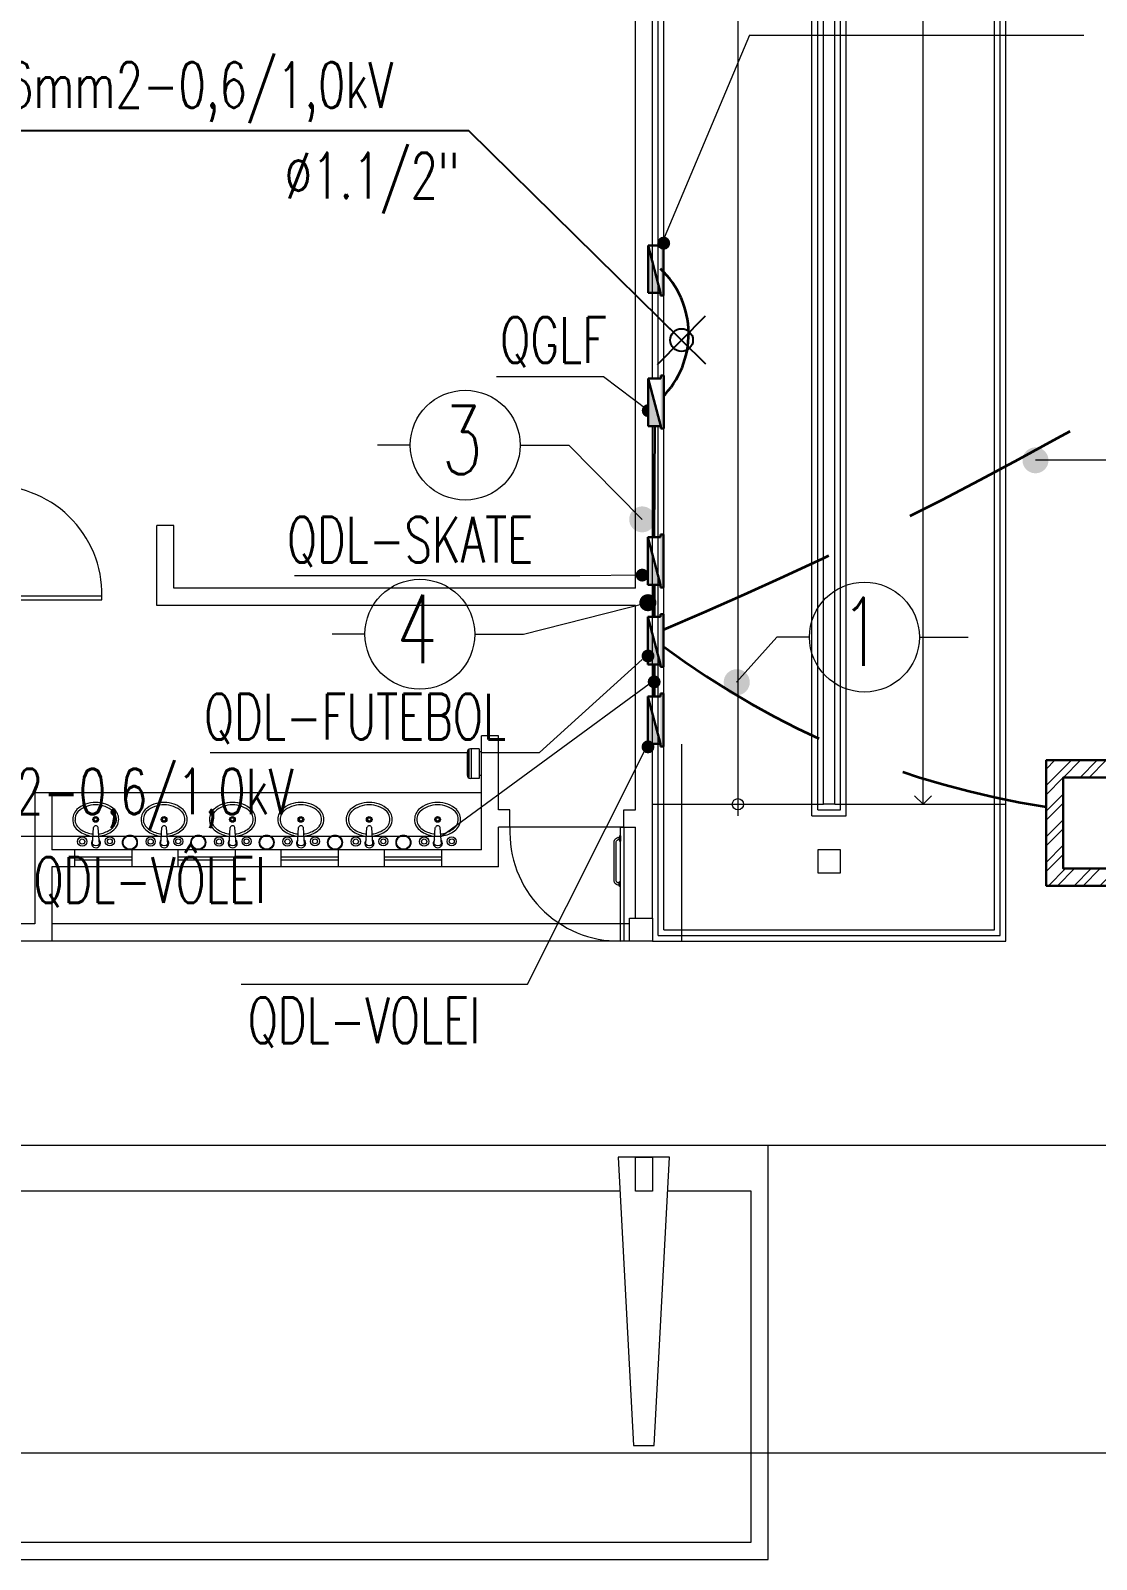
# Model space of a CAD drawing. Header units: millimetres. Extents: x 867 to 1330, y 209 to 507.
# Drawn here: x 1189.5 to 1198.86, y 432.35 to 445.76 of the extents above; entities that cross this region are included whole.
import ezdxf

# ---------------------------------------------------------------- set-up
doc = ezdxf.new("R2010")
doc.units = ezdxf.units.MM
doc.header["$LTSCALE"] = 5
doc.set_wipeout_variables(frame=1)
for name, pattern in [('ACAD_ISO07W100', [3, 0, -3]), ('HIDDEN', [9.525, 6.35, -3.175]), ('HIDDEN2', [4.7625, 3.175, -1.5875])]:
    doc.linetypes.add(name, pattern=pattern)
for name, color, linetype, lineweight in [('I-ARQ', 8, 'Continuous', 0), ('I-CAIXAS', 3, 'Continuous', 30), ('I-ELET_PISO', 5, 'HIDDEN', 35), ('I-LIN_CHAMADA', 9, 'Continuous', 9), ('I-TEXTOS', 2, 'Continuous', 25)]:
    doc.layers.add(name, color=color, linetype=linetype, lineweight=lineweight)
doc.styles.add('ROMANS', font='ROMANS.SHX', dxfattribs={"height": 0.25})
doc.styles.get("Standard").update_dxf_attribs({"font": 'arial.ttf'})
doc.dimstyles.new('STANDARD$7', dxfattribs={"dimscale": 1.5, "dimtxt": 0.7, "dimasz": 0.15, "dimexe": 0.1, "dimexo": 0.05, "dimgap": 0.1, "dimtad": 1, "dimdec": 3, "dimzin": 4, "dimdsep": 46, "dimtxsty": 'ROMANS', "dimblk": 'DOT', "dimblk1": 'DOTSMALL', "dimblk2": 'DOTSMALL', "dimsah": 1, "dimcen": 0, "dimdle": 0.15, "dimse1": 1, "dimse2": 1, "dimclrd": 7, "dimclre": 8, "dimclrt": 256, "dimaunit": 1, "dimadec": 0, "dimazin": 0, "dimtfac": 0.006667, "dimtdec": 3, "dimtix": 1, "dimtmove": 2, "dimatfit": 3, "dimldrblk": 'DOTSMALL', "dimfxl": 1, "dimtolj": 1, "dimtzin": 4, "dimarcsym": 0})

# ---------------------------------------------------------------- blocks, each defined once
blk = doc.blocks.new('QUADRO-DISTRIBUIÇÃO')
blk.add_wipeout([(-0.259, 0.091), (0.256, 0.091), (0.256, 0.061), (0.232, 0.061), (0.232, -0.061), (-0.232, -0.061), (-0.232, 0.061), (-0.259, 0.061)]).dxf.layer = 'I-CAIXAS'
at = {"layer": 'I-CAIXAS'}
blk.add_hatch(color=256, dxfattribs=at).paths.add_polyline_path([(-0.232, -0.061), (0.232, -0.061), (0.232, 0.061)])
for p, q in [((-0.259, 0.061), (-0.259, 0.091)), ((-0.259, 0.091), (0.256, 0.091)), ((-0.232, 0.061), (-0.259, 0.061)), ((-0.232, -0.061), (-0.232, 0.061)), ((0.232, 0.061), (-0.232, -0.061)), ((0.256, 0.061), (0.232, 0.061)), ((0.232, 0.061), (0.232, -0.061)), ((0.256, 0.091), (0.256, 0.061)), ((0.232, -0.061), (-0.232, -0.061)), ((0.232, -0.061), (-0.232, -0.061))]:
    blk.add_line(p, q, dxfattribs=at)
blk.add_solid([(0.256, 0.091), (-0.259, 0.091), (0.256, 0.061), (-0.259, 0.061)], dxfattribs=at)
blk = doc.blocks.new('CAIXA80X80')
at = {"layer": 'I-CAIXAS', "lineweight": 0}
h = blk.add_hatch(dxfattribs=at)
h.set_pattern_fill('STEEL', color=9, scale=0.05, style=0)
h.set_pattern_definition([(45, (0, 0), (-0.112253, 0.112253), []), (45, (0, 0.07938), (-0.112253, 0.112253), [])])
h.paths.add_polyline_path([(0.55, 0.55), (-0.55, 0.55), (-0.55, -0.55), (0.55, -0.55)])
h.paths.add_polyline_path([(0.4, -0.4), (-0.4, -0.4), (-0.4, 0.4), (0.4, 0.4)], flags=16)
at = {"layer": 'I-CAIXAS'}
for points in [[(-0.55, 0.55), (0.55, 0.55), (0.55, -0.55), (-0.55, -0.55)], [(-0.4, 0.4), (0.4, 0.4), (0.4, -0.4), (-0.4, -0.4)]]:
    blk.add_lwpolyline(points, close=True, dxfattribs=at)
blk = doc.blocks.new('DOT')
for p, q in [((0, -1.5), (0, 1.5)), ((1.5, 0), (-1.5, 0))]:
    blk.add_line(p, q)
blk.add_circle((0, 0), 0.5)
blk = doc.blocks.new('_Open90')
at = {"color": 0, "linetype": 'ByBlock', "lineweight": -2}
for p, q in [((0, 0), (-1, 0)), ((-0.5, 0.5), (0, 0)), ((0, 0), (-0.5, -0.5))]:
    blk.add_line(p, q, dxfattribs=at)

msp = doc.modelspace()

# ---------------------------------------------------------------- hatches: boundary and pattern name
at = {"layer": 'I-LIN_CHAMADA'}
for points in [[(1194.867, 442.427, -1), (1194.982, 442.427, -1)], [(1194.867, 442.427, -1), (1194.982, 442.427, -1)], [(1198.436, 441.991, 1), (1198.208, 441.991, 1)], [(1195.815, 440.044, 1), (1195.586, 440.044, 1)]]:
    msp.add_hatch(color=256, dxfattribs=at).paths.add_polyline_path(points)

# ---------------------------------------------------------------- linework, layer by layer
at = {"layer": 'I-ARQ'}
for p, q in [((1196.461, 442.384), (1196.461, 456.923)), ((1196.461, 442.384), (1196.461, 456.923)), ((1196.361, 442.384), (1196.361, 456.823)), ((1196.361, 442.384), (1196.361, 456.823)), ((1196.411, 442.384), (1196.411, 456.873)), ((1196.411, 442.384), (1196.411, 456.873)), ((1196.611, 442.384), (1196.611, 456.073)), ((1196.611, 442.384), (1196.611, 456.073)), ((1196.661, 442.384), (1196.661, 456.073)), ((1196.661, 442.384), (1196.661, 456.073)), ((1197.961, 437.873), (1197.961, 456.073)), ((1197.961, 437.873), (1197.961, 456.073)), ((1198.011, 437.823), (1198.011, 456.073)), ((1198.011, 437.823), (1198.011, 456.073)), ((1196.561, 442.384), (1196.561, 455.773)), ((1196.561, 442.384), (1196.561, 455.773)), ((1198.061, 438.973), (1198.061, 455.773)), ((1198.061, 438.973), (1198.061, 455.773)), ((1194.811, 442.384), (1194.811, 447.248)), ((1194.811, 440.868), (1194.811, 442.384)), ((1196.361, 438.873), (1196.361, 442.384)), ((1196.361, 438.873), (1196.361, 442.384)), ((1196.411, 438.923), (1196.411, 442.384)), ((1196.411, 438.923), (1196.411, 442.384)), ((1196.461, 438.973), (1196.461, 442.384)), ((1196.461, 438.973), (1196.461, 442.384)), ((1196.561, 438.973), (1196.561, 442.384)), ((1196.561, 438.973), (1196.561, 442.384)), ((1196.611, 438.923), (1196.611, 442.384)), ((1196.611, 438.923), (1196.611, 442.384)), ((1196.661, 438.873), (1196.661, 442.384)), ((1196.661, 438.873), (1196.661, 442.384)), ((1190.611, 440.718), (1190.611, 441.418)), ((1190.761, 441.418), (1190.611, 441.418)), ((1190.761, 440.868), (1190.761, 441.418)), ((1190.761, 440.868), (1190.761, 441.416)), ((1190.131, 440.798), (1189.131, 440.798)), ((1190.131, 440.768), (1190.131, 440.798)), ((1194.811, 440.868), (1190.761, 440.868)), ((1189.131, 440.768), (1190.131, 440.768)), ((1194.811, 440.718), (1190.611, 440.718)), ((1194.811, 438.923), (1194.811, 440.718)), ((1193.611, 439.573), (1193.461, 439.573)), ((1193.461, 438.573), (1193.461, 439.573)), ((1193.611, 438.923), (1193.611, 439.573)), ((1195.219, 437.773), (1195.219, 439.501)), ((1189.541, 439.073), (1189.541, 437.923)), ((1189.691, 439.073), (1189.541, 439.073)), ((1193.461, 439.073), (1189.691, 439.073)), ((1189.691, 439.073), (1189.691, 438.573)), ((1193.711, 438.923), (1193.611, 438.923)), ((1193.711, 438.773), (1193.711, 438.923)), ((1194.711, 438.773), (1194.711, 438.923)), ((1194.711, 438.923), (1194.811, 438.923)), ((1194.961, 438.973), (1196.461, 438.973)), ((1194.961, 438.973), (1196.461, 438.973)), ((1195.011, 437.823), (1195.011, 438.973)), ((1195.011, 437.823), (1195.011, 438.973)), ((1195.061, 437.873), (1195.061, 438.973)), ((1195.061, 437.873), (1195.061, 438.973)), ((1196.411, 438.923), (1196.611, 438.923)), ((1196.411, 438.923), (1196.611, 438.923)), ((1196.561, 438.973), (1196.461, 438.973)), ((1196.561, 438.973), (1196.461, 438.973)), ((1196.561, 438.973), (1198.061, 438.973)), ((1196.561, 438.973), (1198.061, 438.973)), ((1198.061, 437.773), (1198.061, 438.973)), ((1198.061, 437.773), (1198.061, 438.973)), ((1196.361, 438.873), (1196.661, 438.873)), ((1196.361, 438.873), (1196.661, 438.873)), ((1190.047, 438.624), (1190.056, 438.77)), ((1190.109, 438.624), (1190.098, 438.77)), ((1190.647, 438.624), (1190.656, 438.77)), ((1190.709, 438.624), (1190.698, 438.77)), ((1191.247, 438.624), (1191.256, 438.77)), ((1191.309, 438.624), (1191.298, 438.77)), ((1191.847, 438.624), (1191.856, 438.77)), ((1191.909, 438.624), (1191.898, 438.77)), ((1192.447, 438.624), (1192.456, 438.77)), ((1192.509, 438.624), (1192.498, 438.77)), ((1193.047, 438.624), (1193.056, 438.77)), ((1193.109, 438.624), (1193.098, 438.77)), ((1193.611, 438.423), (1193.611, 438.773)), ((1193.711, 438.773), (1193.611, 438.773)), ((1194.711, 438.773), (1193.711, 438.773)), ((1194.681, 437.773), (1194.681, 438.773)), ((1194.681, 438.773), (1194.711, 438.773)), ((1194.711, 438.773), (1194.811, 438.773)), ((1194.711, 438.773), (1194.711, 437.773)), ((1194.811, 437.973), (1194.811, 438.773)), ((1193.461, 438.573), (1189.691, 438.573)), ((1193.611, 438.423), (1189.691, 438.423)), ((1189.691, 438.423), (1189.691, 437.773)), ((1194.761, 437.773), (1194.761, 437.973)), ((1194.761, 437.973), (1194.961, 437.973)), ((1194.761, 437.773), (1194.761, 437.973)), ((1194.761, 437.973), (1194.961, 437.973)), ((1194.961, 437.973), (1194.961, 437.773)), ((1194.961, 437.973), (1194.961, 437.773)), ((1189.541, 437.923), (1189.156, 437.923)), ((1190.102, 437.923), (1189.691, 437.923)), ((1194.761, 437.923), (1190.102, 437.923)), ((1195.061, 437.873), (1197.961, 437.873)), ((1195.061, 437.873), (1197.961, 437.873)), ((1189.691, 437.773), (1189.156, 437.773)), ((1190.102, 437.773), (1189.691, 437.773)), ((1194.761, 437.773), (1190.102, 437.773)), ((1194.711, 437.773), (1194.681, 437.773)), ((1194.961, 437.773), (1194.761, 437.773)), ((1194.961, 437.773), (1194.761, 437.773)), ((1194.961, 437.773), (1198.061, 437.773)), ((1194.961, 437.773), (1198.061, 437.773)), ((1195.011, 437.823), (1198.011, 437.823)), ((1195.011, 437.823), (1198.011, 437.823)), ((1195.977, 435.978), (1181.794, 435.978)), ((1195.977, 432.348), (1195.977, 435.978)), ((1199.794, 435.978), (1195.977, 435.978)), ((1194.936, 435.878), (1194.786, 435.878)), ((1194.676, 435.578), (1189.095, 435.578)), ((1195.827, 435.578), (1195.095, 435.578)), ((1195.827, 432.498), (1195.827, 435.578)), ((1245.171, 433.28), (1180.62, 433.28)), ((1189.169, 432.498), (1195.827, 432.498)), ((1181.794, 432.348), (1195.977, 432.348))]:
    msp.add_line(p, q, dxfattribs=at)
at = {"layer": 'I-ARQ', "linetype": 'HIDDEN2'}
for p, q in [((1189.894, 438.423), (1189.894, 438.573)), ((1189.894, 438.513), (1190.394, 438.513)), ((1190.394, 438.573), (1190.394, 438.423)), ((1190.799, 438.423), (1190.799, 438.573)), ((1190.799, 438.513), (1191.299, 438.513)), ((1191.299, 438.573), (1191.299, 438.423)), ((1191.704, 438.423), (1191.704, 438.573)), ((1191.704, 438.513), (1192.204, 438.513)), ((1192.204, 438.573), (1192.204, 438.423)), ((1192.609, 438.423), (1192.609, 438.573)), ((1192.609, 438.513), (1193.109, 438.513)), ((1193.109, 438.573), (1193.109, 438.423)), ((1190.394, 438.483), (1189.894, 438.483)), ((1191.299, 438.483), (1190.799, 438.483)), ((1192.204, 438.483), (1191.704, 438.483)), ((1193.109, 438.483), (1192.609, 438.483))]:
    msp.add_line(p, q, dxfattribs=at)
at = {"layer": 'I-ARQ', "ltscale": 0.2}
for p, q in [((1196.611, 438.573), (1196.411, 438.573)), ((1196.411, 438.573), (1196.411, 438.373)), ((1196.611, 438.373), (1196.611, 438.573)), ((1196.411, 438.373), (1196.611, 438.373))]:
    msp.add_line(p, q, dxfattribs=at)
at = {"layer": 'I-ARQ'}
for points in [[(1197.336, 439.123), (1197.336, 446.873)], [(1197.336, 439.123), (1197.336, 446.873)], [(1195.711, 446.623), (1195.711, 442.384)], [(1195.711, 446.623), (1195.711, 442.384)], [(1195.711, 442.384), (1195.711, 438.873)], [(1195.711, 442.384), (1195.711, 438.873)], [(1194.625, 438.649), (1194.628, 438.657)], [(1194.625, 438.64), (1194.625, 438.649)], [(1194.628, 438.657), (1194.632, 438.664)], [(1194.632, 438.664), (1194.638, 438.671)], [(1194.638, 438.671), (1194.645, 438.676)], [(1194.643, 438.64), (1194.644, 438.646)], [(1194.644, 438.646), (1194.646, 438.651)], [(1194.645, 438.676), (1194.652, 438.68)], [(1194.646, 438.651), (1194.649, 438.656)], [(1194.649, 438.656), (1194.653, 438.659)], [(1194.652, 438.68), (1194.658, 438.681)], [(1194.653, 438.659), (1194.657, 438.662)], [(1194.657, 438.662), (1194.66, 438.663)], [(1194.663, 438.682), (1194.658, 438.681)], [(1194.66, 438.663), (1194.664, 438.663)], [(1194.663, 438.682), (1194.669, 438.682)], [(1194.664, 438.663), (1194.669, 438.663)], [(1194.669, 438.683), (1194.669, 438.684)], [(1194.669, 438.684), (1194.67, 438.684)], [(1194.669, 438.663), (1194.669, 438.683)], [(1194.669, 438.683), (1194.669, 438.683)], [(1194.669, 438.662), (1194.669, 438.663)], [(1194.67, 438.661), (1194.669, 438.662)], [(1194.669, 438.662), (1194.669, 438.662)], [(1194.67, 438.661), (1194.67, 438.684)], [(1194.67, 438.684), (1194.673, 438.684)], [(1194.67, 438.661), (1194.673, 438.661)], [(1194.674, 438.695), (1194.673, 438.695)], [(1194.673, 438.695), (1194.673, 438.694)], [(1194.673, 438.694), (1194.673, 438.673)], [(1194.673, 438.673), (1194.673, 438.651)], [(1194.673, 438.673), (1194.681, 438.673)], [(1194.673, 438.673), (1194.681, 438.673)], [(1194.673, 438.651), (1194.673, 438.65)], [(1194.673, 438.65), (1194.674, 438.65)], [(1194.674, 438.695), (1194.681, 438.695)], [(1194.674, 438.695), (1194.674, 438.695)], [(1194.674, 438.65), (1194.681, 438.65)], [(1194.674, 438.65), (1194.674, 438.65)], [(1194.679, 438.673), (1194.679, 438.673)], [(1194.681, 438.695), (1194.681, 438.65)], [(1194.625, 438.305), (1194.625, 438.64)], [(1194.643, 438.305), (1194.643, 438.64)], [(1194.625, 438.297), (1194.625, 438.305)], [(1194.628, 438.289), (1194.625, 438.297)], [(1194.632, 438.282), (1194.628, 438.289)], [(1194.638, 438.275), (1194.632, 438.282)], [(1194.645, 438.27), (1194.638, 438.275)], [(1194.644, 438.3), (1194.643, 438.305)], [(1194.646, 438.295), (1194.644, 438.3)], [(1194.652, 438.266), (1194.645, 438.27)], [(1194.649, 438.29), (1194.646, 438.295)], [(1194.653, 438.286), (1194.649, 438.29)], [(1194.661, 438.264), (1194.652, 438.266)], [(1194.658, 438.284), (1194.653, 438.286)], [(1194.664, 438.283), (1194.658, 438.284)], [(1194.669, 438.264), (1194.661, 438.264)], [(1194.664, 438.283), (1194.669, 438.283)], [(1194.669, 438.284), (1194.67, 438.285)], [(1194.669, 438.283), (1194.669, 438.284)], [(1194.669, 438.284), (1194.669, 438.284)], [(1194.669, 438.263), (1194.669, 438.283)], [(1194.669, 438.262), (1194.669, 438.263)], [(1194.669, 438.263), (1194.669, 438.263)], [(1194.67, 438.262), (1194.669, 438.262)], [(1194.67, 438.262), (1194.67, 438.285)], [(1194.67, 438.285), (1194.673, 438.285)], [(1194.67, 438.262), (1194.673, 438.262)], [(1194.673, 438.295), (1194.673, 438.296)], [(1194.673, 438.296), (1194.674, 438.296)], [(1194.673, 438.273), (1194.673, 438.295)], [(1194.673, 438.252), (1194.673, 438.273)], [(1194.673, 438.273), (1194.681, 438.273)], [(1194.673, 438.273), (1194.681, 438.273)], [(1194.673, 438.251), (1194.673, 438.252)], [(1194.674, 438.251), (1194.673, 438.251)], [(1194.674, 438.296), (1194.681, 438.296)], [(1194.674, 438.296), (1194.674, 438.296)], [(1194.674, 438.251), (1194.681, 438.251)], [(1194.674, 438.251), (1194.674, 438.251)], [(1194.679, 438.273), (1194.679, 438.273)], [(1194.681, 438.251), (1194.681, 438.296)], [(1194.977, 433.348), (1195.111, 435.878), (1194.661, 435.878), (1194.794, 433.348), (1194.977, 433.348)]]:
    msp.add_lwpolyline(points, dxfattribs=at)
msp.add_lwpolyline([(1194.961, 435.878), (1194.961, 435.578), (1194.811, 435.578), (1194.811, 435.878)], close=True, dxfattribs=at)
for centre, radius in [((1195.711, 438.973), 0.05), ((1195.711, 438.973), 0.05), ((1190.076, 438.84), 0.0248), ((1190.076, 438.84), 0.0188), ((1190.076, 438.84), 0.0146), ((1190.676, 438.84), 0.0248), ((1190.676, 438.84), 0.0188), ((1190.676, 438.84), 0.0146), ((1191.276, 438.84), 0.0248), ((1191.276, 438.84), 0.0188), ((1191.276, 438.84), 0.0146), ((1191.876, 438.84), 0.0248), ((1191.876, 438.84), 0.0188), ((1191.876, 438.84), 0.0146), ((1192.476, 438.84), 0.0248), ((1192.476, 438.84), 0.0188), ((1192.476, 438.84), 0.0146), ((1193.076, 438.84), 0.0248), ((1193.076, 438.84), 0.0188), ((1193.076, 438.84), 0.0146), ((1189.958, 438.646), 0.0406), ((1189.958, 438.646), 0.0228), ((1190.2, 438.648), 0.0398), ((1190.2, 438.648), 0.0218), ((1190.558, 438.646), 0.0406), ((1190.558, 438.646), 0.0228), ((1190.8, 438.648), 0.0398), ((1190.8, 438.648), 0.0218), ((1191.158, 438.646), 0.0406), ((1191.158, 438.646), 0.0228), ((1191.4, 438.648), 0.0398), ((1191.4, 438.648), 0.0218), ((1191.758, 438.646), 0.0406), ((1191.758, 438.646), 0.0228), ((1192, 438.648), 0.0398), ((1192, 438.648), 0.0218), ((1192.358, 438.646), 0.0406), ((1192.358, 438.646), 0.0228), ((1192.6, 438.648), 0.0398), ((1192.6, 438.648), 0.0218), ((1192.958, 438.646), 0.0406), ((1192.958, 438.646), 0.0228), ((1193.2, 438.648), 0.0398), ((1193.2, 438.648), 0.0218)]:
    msp.add_circle(centre, radius, dxfattribs=at)
at = {"layer": 'I-ARQ', "linetype": 'Continuous', "ltscale": 2.5}
for centre, radius in [((1190.376, 438.638), 0.065), ((1190.376, 438.638), 0.0599), ((1190.976, 438.638), 0.065), ((1190.976, 438.638), 0.0599), ((1191.576, 438.638), 0.065), ((1191.576, 438.638), 0.0599), ((1192.176, 438.638), 0.065), ((1192.176, 438.638), 0.0599), ((1192.776, 438.638), 0.065), ((1192.776, 438.638), 0.0599)]:
    msp.add_circle(centre, radius, dxfattribs=at)
at = {"layer": 'I-ARQ'}
for centre, radius, start, end in [((1189.175, 440.813), 0.956, 359.1118, 92.6331), ((1189.997, 438.84), 0.123, 135.6181, 185.5476), ((1189.997, 438.84), 0.103, 135.9979, 185.422), ((1190.074, 438.74), 0.249, 89.5162, 131.6756), ((1190.074, 438.74), 0.228, 89.5162, 131.4959), ((1190.078, 438.74), 0.249, 48.3244, 90.4838), ((1190.078, 438.74), 0.228, 48.5041, 90.4838), ((1190.155, 438.84), 0.103, 354.578, 44.0021), ((1190.155, 438.84), 0.123, 354.4524, 44.3819), ((1190.597, 438.84), 0.123, 135.6181, 185.5476), ((1190.597, 438.84), 0.103, 135.9979, 185.422), ((1190.674, 438.74), 0.249, 89.5162, 131.6756), ((1190.674, 438.74), 0.228, 89.5162, 131.4959), ((1190.678, 438.74), 0.249, 48.3244, 90.4838), ((1190.678, 438.74), 0.228, 48.5041, 90.4838), ((1190.755, 438.84), 0.103, 354.578, 44.0021), ((1190.755, 438.84), 0.123, 354.4524, 44.3819), ((1191.197, 438.84), 0.123, 135.6181, 185.5476), ((1191.197, 438.84), 0.103, 135.9979, 185.422), ((1191.274, 438.74), 0.249, 89.5162, 131.6756), ((1191.274, 438.74), 0.228, 89.5162, 131.4959), ((1191.278, 438.74), 0.249, 48.3244, 90.4838), ((1191.278, 438.74), 0.228, 48.5041, 90.4838), ((1191.355, 438.84), 0.103, 354.578, 44.0021), ((1191.355, 438.84), 0.123, 354.4524, 44.3819), ((1191.797, 438.84), 0.123, 135.6181, 185.5476), ((1191.797, 438.84), 0.103, 135.9979, 185.422), ((1191.874, 438.74), 0.249, 89.5162, 131.6756), ((1191.874, 438.74), 0.228, 89.5162, 131.4959), ((1191.878, 438.74), 0.249, 48.3244, 90.4838), ((1191.878, 438.74), 0.228, 48.5041, 90.4838), ((1191.955, 438.84), 0.103, 354.578, 44.0021), ((1191.955, 438.84), 0.123, 354.4524, 44.3819), ((1192.397, 438.84), 0.123, 135.6181, 185.5476), ((1192.397, 438.84), 0.103, 135.9979, 185.422), ((1192.474, 438.74), 0.249, 89.5162, 131.6756), ((1192.474, 438.74), 0.228, 89.5162, 131.4959), ((1192.478, 438.74), 0.249, 48.3244, 90.4838), ((1192.478, 438.74), 0.228, 48.5041, 90.4838), ((1192.555, 438.84), 0.103, 354.578, 44.0021), ((1192.555, 438.84), 0.123, 354.4524, 44.3819), ((1192.997, 438.84), 0.123, 135.6181, 185.5476), ((1192.997, 438.84), 0.103, 135.9979, 185.422), ((1193.074, 438.74), 0.249, 89.5162, 131.6756), ((1193.074, 438.74), 0.228, 89.5162, 131.4959), ((1193.078, 438.74), 0.249, 48.3244, 90.4838), ((1193.078, 438.74), 0.228, 48.5041, 90.4838), ((1193.155, 438.84), 0.103, 354.578, 44.0021), ((1193.155, 438.84), 0.123, 354.4524, 44.3819), ((1190.002, 438.843), 0.129, 186.8233, 215.4768), ((1190.002, 438.843), 0.109, 186.9427, 215.1953), ((1190.018, 438.865), 0.135, 218.7467, 239.4245), ((1190.077, 438.762), 0.0225, 22.02, 157.98), ((1190.133, 438.865), 0.135, 300.5755, 321.2533), ((1190.149, 438.843), 0.109, 324.8047, 353.0573), ((1190.149, 438.843), 0.129, 324.5232, 353.1767), ((1190.602, 438.843), 0.129, 186.8233, 215.4768), ((1190.602, 438.843), 0.109, 186.9427, 215.1953), ((1190.618, 438.865), 0.135, 218.7467, 239.4245), ((1190.677, 438.762), 0.0225, 22.02, 157.98), ((1190.733, 438.865), 0.135, 300.5755, 321.2533), ((1190.749, 438.843), 0.109, 324.8047, 353.0573), ((1190.749, 438.843), 0.129, 324.5232, 353.1767), ((1191.202, 438.843), 0.129, 186.8233, 215.4768), ((1191.202, 438.843), 0.109, 186.9427, 215.1953), ((1191.218, 438.865), 0.135, 218.7467, 239.4245), ((1191.277, 438.762), 0.0225, 22.02, 157.98), ((1191.333, 438.865), 0.135, 300.5755, 321.2533), ((1191.349, 438.843), 0.109, 324.8047, 353.0573), ((1191.349, 438.843), 0.129, 324.5232, 353.1767), ((1191.802, 438.843), 0.129, 186.8233, 215.4768), ((1191.802, 438.843), 0.109, 186.9427, 215.1953), ((1191.818, 438.865), 0.135, 218.7467, 239.4245), ((1191.877, 438.762), 0.0225, 22.02, 157.98), ((1191.933, 438.865), 0.135, 300.5755, 321.2533), ((1191.949, 438.843), 0.109, 324.8047, 353.0573), ((1191.949, 438.843), 0.129, 324.5232, 353.1767), ((1192.402, 438.843), 0.129, 186.8233, 215.4768), ((1192.402, 438.843), 0.109, 186.9427, 215.1953), ((1192.418, 438.865), 0.135, 218.7467, 239.4245), ((1192.477, 438.762), 0.0225, 22.02, 157.98), ((1192.533, 438.865), 0.135, 300.5755, 321.2533), ((1192.549, 438.843), 0.109, 324.8047, 353.0573), ((1192.549, 438.843), 0.129, 324.5232, 353.1767), ((1193.002, 438.843), 0.129, 186.8233, 215.4768), ((1193.002, 438.843), 0.109, 186.9427, 215.1953), ((1193.018, 438.865), 0.135, 218.7467, 239.4245), ((1193.077, 438.762), 0.0225, 22.02, 157.98), ((1193.133, 438.865), 0.135, 300.5755, 321.2533), ((1193.149, 438.843), 0.109, 324.8047, 353.0573), ((1193.149, 438.843), 0.129, 324.5232, 353.1767), ((1190.018, 438.865), 0.155, 218.5159, 239.275), ((1190.074, 438.941), 0.249, 237.2625, 264.855), ((1190.074, 438.941), 0.229, 237.172, 264.7119), ((1190.078, 438.632), 0.0405, 135.9756, 47.3975), ((1190.077, 438.941), 0.229, 276.2293, 302.828), ((1190.077, 438.941), 0.249, 276.0812, 302.7375), ((1190.133, 438.865), 0.155, 300.725, 321.4841), ((1190.618, 438.865), 0.155, 218.5159, 239.275), ((1190.674, 438.941), 0.249, 237.2625, 264.855), ((1190.674, 438.941), 0.229, 237.172, 264.7119), ((1190.678, 438.632), 0.0405, 135.9756, 47.3975), ((1190.677, 438.941), 0.229, 276.2293, 302.828), ((1190.677, 438.941), 0.249, 276.0812, 302.7375), ((1190.733, 438.865), 0.155, 300.725, 321.4841), ((1191.218, 438.865), 0.155, 218.5159, 239.275), ((1191.274, 438.941), 0.249, 237.2625, 264.855), ((1191.274, 438.941), 0.229, 237.172, 264.7119), ((1191.278, 438.632), 0.0405, 135.9756, 47.3975), ((1191.277, 438.941), 0.229, 276.2293, 302.828), ((1191.277, 438.941), 0.249, 276.0812, 302.7375), ((1191.333, 438.865), 0.155, 300.725, 321.4841), ((1191.818, 438.865), 0.155, 218.5159, 239.275), ((1191.874, 438.941), 0.249, 237.2625, 264.855), ((1191.874, 438.941), 0.229, 237.172, 264.7119), ((1191.878, 438.632), 0.0405, 135.9756, 47.3975), ((1191.877, 438.941), 0.229, 276.2293, 302.828), ((1191.877, 438.941), 0.249, 276.0812, 302.7375), ((1191.933, 438.865), 0.155, 300.725, 321.4841), ((1192.418, 438.865), 0.155, 218.5159, 239.275), ((1192.474, 438.941), 0.249, 237.2625, 264.855), ((1192.474, 438.941), 0.229, 237.172, 264.7119), ((1192.478, 438.632), 0.0405, 135.9756, 47.3975), ((1192.477, 438.941), 0.229, 276.2293, 302.828), ((1192.477, 438.941), 0.249, 276.0812, 302.7375), ((1192.533, 438.865), 0.155, 300.725, 321.4841), ((1193.018, 438.865), 0.155, 218.5159, 239.275), ((1193.074, 438.941), 0.249, 237.2625, 264.855), ((1193.074, 438.941), 0.229, 237.172, 264.7119), ((1193.078, 438.632), 0.0405, 135.9756, 47.3975), ((1193.077, 438.941), 0.229, 276.2293, 302.828), ((1193.077, 438.941), 0.249, 276.0812, 302.7375), ((1193.133, 438.865), 0.155, 300.725, 321.4841), ((1194.666, 438.729), 0.956, 177.3669, 270.8882), ((1190.078, 438.661), 0.0483, 230.0629, 309.9371), ((1190.678, 438.661), 0.0483, 230.0629, 309.9371), ((1191.278, 438.661), 0.0483, 230.0629, 309.9371), ((1191.878, 438.661), 0.0483, 230.0629, 309.9371), ((1192.478, 438.661), 0.0483, 230.0629, 309.9371), ((1193.078, 438.661), 0.0483, 230.0629, 309.9371)]:
    msp.add_arc(centre, radius, start, end, dxfattribs=at)
at = {"layer": 'I-ELET_PISO', "ltscale": 0.05}
msp.add_arc((1110.134, 433.482, -446), 91.32, 6.37037, 14.42754, dxfattribs=at)
at = {"layer": 'I-LIN_CHAMADA'}
for p, q in [((1195.813, 445.72), (1198.747, 445.72)), ((1193.594, 442.727), (1194.532, 442.727)), ((1194.532, 442.727), (1194.925, 442.427)), ((1192.836, 442.124), (1192.548, 442.124)), ((1193.8, 442.124), (1194.227, 442.124)), ((1194.227, 442.124), (1194.871, 441.473)), ((1199.091, 441.991), (1198.322, 441.991)), ((1191.819, 440.98), (1194.324, 440.98)), ((1192.438, 440.465), (1192.15, 440.465)), ((1193.402, 440.465), (1193.83, 440.465)), ((1196.051, 440.44), (1195.7, 440.044)), ((1196.339, 440.44), (1196.051, 440.44)), ((1197.303, 440.44), (1197.731, 440.44)), ((1191.079, 439.428), (1193.97, 439.428)), ((1193.111, 438.691), (1186.611, 438.691)), ((1191.353, 437.395), (1193.864, 437.395))]:
    msp.add_line(p, q, dxfattribs=at)
for centre in [(1193.318, 442.124), (1192.92, 440.465), (1196.821, 440.44)]:
    msp.add_circle(centre, 0.482, dxfattribs=at)

# ---------------------------------------------------------------- block references
at = {"layer": 'I-ARQ', "xscale": 0.15, "yscale": 0.15, "zscale": 0.15, "rotation": 270.0000002751138}
msp.add_blockref('_Open90', (1197.336, 438.973), dxfattribs=at)
msp.add_blockref('_Open90', (1197.336, 438.973), dxfattribs=at)
at = {"layer": 'I-CAIXAS', "xscale": 0.900000000372529, "yscale": 0.900000000372529, "zscale": 0.900000000372529, "rotation": 270}
for p in [(1194.977, 443.668), (1194.976, 441.107), (1194.976, 440.409), (1194.976, 439.711)]:
    msp.add_blockref('QUADRO-DISTRIBUIÇÃO', p, dxfattribs=at)
at = {"layer": 'I-CAIXAS', "rotation": 180}
msp.add_blockref('CAIXA80X80', (1198.966, 438.809), dxfattribs=at)

# ---------------------------------------------------------------- texts
at = {"layer": 'I-TEXTOS', "style": 'ROMANS', "width": 0.7}
for s, height, p in [('3n16(16)Tn16mm2-0,6/1,0kV', 0.4, (1186.866, 445.084, -446)), ('%%C1.1/2"', 0.4, (1191.734, 444.289, -446)), ('QGLF', 0.4, (1193.625, 442.847)), ('3', 0.6, (1193.111, 441.87)), ('QDL-SKATE', 0.4, (1191.754, 441.095)), ('4', 0.6, (1192.713, 440.211)), ('1', 0.6, (1196.614, 440.187)), ('QDL-FUTEBOL', 0.4, (1191.026, 439.543)), ('3n4(4)Tn4mm2-0,6/1,0kV', 0.4, (1186.712, 438.885)), ('%%C1"          QDL-VÔLEI', 0.4, (1186.712, 438.108)), ('QDL-VOLEI', 0.4, (1191.41, 436.878))]:
    msp.add_text(s, height=height, dxfattribs=at).set_placement(p)

# ---------------------------------------------------------------- next in the draw order: hatches: boundary and pattern name
at = {"layer": 'I-LIN_CHAMADA'}
for points in [[(1195.002, 443.896, -1), (1195.117, 443.896, -1)], [(1194.757, 441.473, -1), (1194.985, 441.473, -1)], [(1194.814, 440.984, -1), (1194.928, 440.984, -1)], [(1194.865, 440.274, -1), (1194.979, 440.274, -1)], [(1194.919, 440.047, -1), (1195.033, 440.047, -1)], [(1194.865, 439.477, -1), (1194.979, 439.477, -1)]]:
    msp.add_hatch(color=256, dxfattribs=at).paths.add_polyline_path(points)
h = msp.add_hatch(color=256, dxfattribs=at)
edge = h.paths.add_edge_path()
edge.add_arc((1194.921, 440.742), 0.075, 0, 360)

# ---------------------------------------------------------------- next in the draw order: linework, layer by layer
at = {"layer": 'I-ARQ'}
for p, q in [((1195.011, 442.384), (1195.011, 455.773)), ((1195.011, 442.384), (1195.011, 455.773)), ((1195.061, 442.384), (1195.061, 455.773)), ((1195.061, 442.384), (1195.061, 455.773)), ((1194.961, 442.384), (1194.961, 447.248)), ((1194.961, 437.973), (1194.961, 442.384)), ((1195.011, 438.973), (1195.011, 442.384)), ((1195.011, 438.973), (1195.011, 442.384)), ((1195.061, 438.973), (1195.061, 442.384)), ((1195.061, 438.973), (1195.061, 442.384))]:
    msp.add_line(p, q, dxfattribs=at)
at = {"layer": 'I-ELET_PISO', "ltscale": 0.05}
for p, q in [((1194.979, 442.293), (1194.972, 441.315)), ((1194.976, 440.899), (1194.976, 440.617)), ((1194.976, 440.201), (1194.976, 439.919))]:
    msp.add_line(p, q, dxfattribs=at)
for centre, radius, start, end in [((1194.495, 443.101), 0.784, 314.7385, 46.672), ((1181.128, 473.564, -1784), 35.873, 292.8547, 302.6653), ((1199.564, 446.401), 7.538, 233.287, 261.2405)]:
    msp.add_arc(centre, radius, start, end, dxfattribs=at)
at = {"layer": 'I-LIN_CHAMADA'}
for p, q in [((1195.813, 445.72), (1195.063, 443.943)), ((1194.324, 440.98), (1194.871, 440.986)), ((1193.83, 440.465), (1194.911, 440.742)), ((1193.97, 439.428), (1194.871, 440.243)), ((1194.976, 440.06), (1193.111, 438.691)), ((1193.864, 437.395), (1194.892, 439.44))]:
    msp.add_line(p, q, dxfattribs=at)

# ---------------------------------------------------------------- next in the draw order: leaders
at = {"layer": 'I-LIN_CHAMADA', "lineweight": 0}
msp.add_leader([(1195.216, 443.046, -446), (1193.35, 444.883, -446), (1186.724, 444.883, -446)], dimstyle='STANDARD$7', override={"dimscale": 1, "dimtxt": 0.18, "dimasz": 0.2, "dimexe": 0.18, "dimexo": 0.0625, "dimgap": 0.09, "dimtad": 0, "dimtih": 1, "dimtoh": 1, "dimdec": 4, "dimzin": 0, "dimtxsty": 'Standard', "dimcen": 0.09, "dimdle": 0, "dimse1": 0, "dimse2": 0, "dimclrd": 256, "dimclre": 0, "dimclrt": 0, "dimaunit": 0, "dimtfac": 1, "dimtdec": 4, "dimtix": 0, "dimtofl": 0, "dimtmove": 0, "dimldrblk": 'Dot', "dimtzin": 0}, dxfattribs=at)

# ---------------------------------------------------------------- next in the draw order: block references
at = {"layer": 'I-CAIXAS', "xscale": 0.900000000372529, "yscale": 0.900000000372529, "zscale": 0.900000000372529, "rotation": 270}
msp.add_blockref('QUADRO-DISTRIBUIÇÃO', (1194.979, 442.501), dxfattribs=at)

# ---------------------------------------------------------------- next in the draw order: wipeouts: each hides what was drawn before it
at = {"linetype": 'ACAD_ISO07W100'}
msp.add_wipeout([(1193.366, 439.46), (1193.442, 439.46), (1193.442, 439.433), (1193.461, 439.433), (1193.461, 439.227), (1193.442, 439.227), (1193.442, 439.2), (1193.366, 439.2), (1193.358, 439.201), (1193.352, 439.203), (1193.35, 439.205), (1193.345, 439.208), (1193.343, 439.21), (1193.34, 439.214), (1193.337, 439.22), (1193.336, 439.225), (1193.336, 439.23), (1193.336, 439.43), (1193.336, 439.435), (1193.337, 439.439), (1193.339, 439.444), (1193.342, 439.448), (1193.345, 439.452), (1193.35, 439.455), (1193.352, 439.456), (1193.355, 439.458), (1193.359, 439.459)], dxfattribs=at).dxf.layer = 'I-ARQ'

# ---------------------------------------------------------------- next in the draw order: linework, layer by layer
at = {"layer": 'I-ARQ'}
for p, q in [((1193.35, 439.455), (1193.35, 439.204)), ((1193.442, 439.46), (1193.366, 439.46)), ((1193.37, 439.46), (1193.37, 439.2)), ((1193.442, 439.46), (1193.442, 439.2)), ((1193.336, 439.43), (1193.336, 439.23)), ((1193.34, 439.446), (1193.34, 439.214)), ((1193.461, 439.433), (1193.442, 439.433)), ((1193.461, 439.227), (1193.461, 439.433)), ((1193.442, 439.2), (1193.366, 439.2)), ((1193.461, 439.227), (1193.442, 439.227))]:
    msp.add_line(p, q, dxfattribs=at)
for centre, start, end in [((1193.366, 439.43), 90, 180), ((1193.366, 439.23), 180, 270)]:
    msp.add_arc(centre, 0.03, start, end, dxfattribs=at)

doc.saveas('drawing.dxf')
